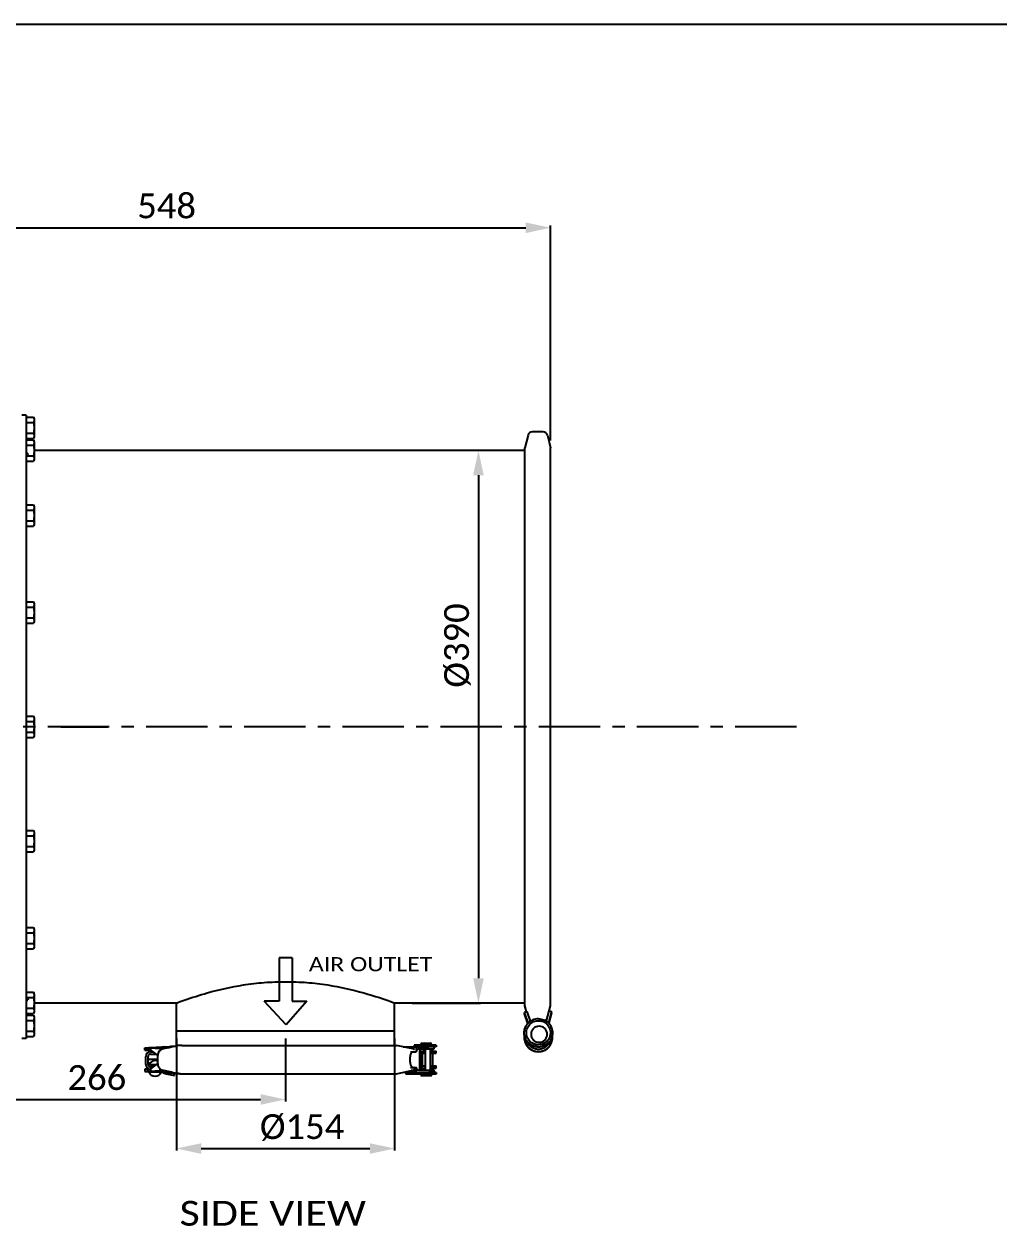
# Model space of a CAD drawing. Header units: millimetres. Extents: x 242 to 4341, y -255 to 3233.
# Drawn here: x 1562 to 2250, y 2384 to 3233 of the extents above; entities that cross this region are included whole.
import ezdxf
from ezdxf.enums import TextEntityAlignment as Align

# ---------------------------------------------------------------- set-up
doc = ezdxf.new("R2010")
doc.units = ezdxf.units.MM
doc.header["$LTSCALE"] = 115.5
doc.header["$PDMODE"] = 3
doc.header["$PDSIZE"] = 8
doc.linetypes.add('CENTER', pattern=[0.6, 0.375, -0.075, 0.075, -0.075])
doc.linetypes.add('DASHED', pattern=[0.2, 0.1, -0.1])
doc.layers.get('0').update_dxf_attribs({"linetype": 'CONTINUOUS'})
doc.layers.get('Defpoints').update_dxf_attribs({"linetype": 'CONTINUOUS'})
doc.layers.add('02___PRT_ALL_AXES', color=7, linetype='CONTINUOUS')
doc.layers.add('03___PRT_ALL_CURVES', color=7, linetype='CONTINUOUS')
doc.styles.get("Standard").update_dxf_attribs({"font": 'calibri.ttf'})
doc.dimstyles.new('DIMSTYLE_1', dxfattribs={"dimtxt": 17.5, "dimasz": 17.5, "dimexe": 1.5, "dimexo": 1, "dimgap": 0.875, "dimtad": 1, "dimdec": 0, "dimdsep": 46, "dimtxsty": 'Standard', "dimblk": '_FILLED', "dimblk1": '_FILLED', "dimblk2": '_FILLED', "dimcen": 0.09, "dimazin": 2, "dimtp": 0.01, "dimtm": 0.01, "dimtfac": 1, "dimtdec": 0, "dimtofl": 0, "dimtmove": 0, "dimatfit": 3, "dimldrblk": '_FILLED', "dimfxl": 1, "dimtolj": 1, "dimarcsym": 0})
doc.dimstyles.new('DIMSTYLE_2', dxfattribs={"dimtxt": 17.5, "dimasz": 17.5, "dimexe": 1.5, "dimexo": 1, "dimgap": 0.875, "dimtad": 1, "dimdsep": 46, "dimtxsty": 'Standard', "dimblk": '_FILLED', "dimblk1": '_FILLED', "dimblk2": '_FILLED', "dimcen": 0.09, "dimazin": 2, "dimtp": 0.01, "dimtm": 0.01, "dimtfac": 1, "dimtofl": 0, "dimtmove": 0, "dimatfit": 3, "dimldrblk": '_FILLED', "dimfxl": 1, "dimtolj": 1, "dimarcsym": 0})

# ---------------------------------------------------------------- blocks, each defined once
blk = doc.blocks.new('_FILLED')
at = {"color": 0, "linetype": 'ByBlock'}
blk.add_solid([(0, 0), (-1, 0.214), (-1, -0.214)], dxfattribs=at)
blk = doc.blocks.new('*D337')
at = {"color": 0, "linetype": 'Continuous', "lineweight": -2}
for p, q in [((1480.75, 2571.57), (1480.75, 2472.02)), ((1746.68, 2516.65), (1746.68, 2472.02)), ((1498.25, 2473.52), (1729.18, 2473.52))]:
    blk.add_line(p, q, dxfattribs=at)
at = {"layer": 'Defpoints', "color": 0}
for p in [(1480.75, 2572.57), (1746.68, 2517.65), (1746.68, 2473.52)]:
    blk.add_point(p, dxfattribs=at)
at = {"color": 0, "linetype": 'ByBlock', "lineweight": -2, "xscale": 17.5, "yscale": 17.5, "zscale": 17.5, "rotation": 180}
blk.add_blockref('_FILLED', (1480.75, 2473.52), dxfattribs=at)
at = {"color": 0, "linetype": 'ByBlock', "lineweight": -2, "xscale": 17.5, "yscale": 17.5, "zscale": 17.5}
blk.add_blockref('_FILLED', (1746.68, 2473.52), dxfattribs=at)
at = {"color": 0, "insert": (1613.63, 2497.73), "char_height": 17.5, "attachment_point": 2, "line_spacing_factor": 0.9}
blk.add_mtext('\\A1;266', dxfattribs=at)
blk = doc.blocks.new('*D339')
at = {"color": 0, "linetype": 'Continuous', "lineweight": -2}
for p, q in [((1915.75, 2931.57), (1881.44, 2931.57)), ((1882.94, 2914.07), (1882.94, 2559.07)), ((1836.05, 2541.57), (1884.44, 2541.57))]:
    blk.add_line(p, q, dxfattribs=at)
at = {"layer": 'Defpoints', "color": 0}
for p in [(1916.75, 2931.57), (1835.05, 2541.57), (1882.94, 2541.57)]:
    blk.add_point(p, dxfattribs=at)
at = {"color": 0, "linetype": 'ByBlock', "lineweight": -2, "xscale": 17.5, "yscale": 17.5, "zscale": 17.5}
for p, rotation in [((1882.94, 2931.57), 90), ((1882.94, 2541.57), 270)]:
    blk.add_blockref('_FILLED', p, dxfattribs=dict(at, rotation=rotation))
at = {"color": 0, "insert": (1858.74, 2793.93), "char_height": 17.5, "attachment_point": 2, "rotation": 90, "line_spacing_factor": 0.9}
blk.add_mtext('\\A1;%%c390', dxfattribs=at)
blk = doc.blocks.new('*D341')
at = {"color": 0, "linetype": 'Continuous', "lineweight": -2}
for p, q in [((1669.81, 2516.65), (1669.81, 2437.38)), ((1823.81, 2516.65), (1823.81, 2437.38)), ((1687.31, 2438.88), (1806.31, 2438.88))]:
    blk.add_line(p, q, dxfattribs=at)
at = {"layer": 'Defpoints', "color": 0}
for p in [(1669.81, 2517.65), (1823.81, 2517.65), (1823.81, 2438.88)]:
    blk.add_point(p, dxfattribs=at)
at = {"color": 0, "linetype": 'ByBlock', "lineweight": -2, "xscale": 17.5, "yscale": 17.5, "zscale": 17.5, "rotation": 180}
blk.add_blockref('_FILLED', (1669.81, 2438.88), dxfattribs=at)
at = {"color": 0, "linetype": 'ByBlock', "lineweight": -2, "xscale": 17.5, "yscale": 17.5, "zscale": 17.5}
blk.add_blockref('_FILLED', (1823.81, 2438.88), dxfattribs=at)
at = {"color": 0, "insert": (1758.48, 2463.08), "char_height": 17.5, "attachment_point": 2, "line_spacing_factor": 0.9}
blk.add_mtext('\\A1;%%c154', dxfattribs=at)
blk = doc.blocks.new('*D354')
at = {"color": 0, "linetype": 'Continuous', "lineweight": -2}
for p, q in [((1385.75, 2901.57), (1385.75, 3090.29)), ((1403.25, 3088.79), (1916.3, 3088.79)), ((1933.8, 2938.56), (1933.8, 3090.29))]:
    blk.add_line(p, q, dxfattribs=at)
at = {"layer": 'Defpoints', "color": 0}
for p in [(1933.8, 3088.79), (1933.8, 2937.56), (1385.75, 2900.57)]:
    blk.add_point(p, dxfattribs=at)
at = {"color": 0, "linetype": 'ByBlock', "lineweight": -2, "xscale": 17.5, "yscale": 17.5, "zscale": 17.5, "rotation": 180}
blk.add_blockref('_FILLED', (1385.75, 3088.79), dxfattribs=at)
at = {"color": 0, "linetype": 'ByBlock', "lineweight": -2, "xscale": 17.5, "yscale": 17.5, "zscale": 17.5}
blk.add_blockref('_FILLED', (1933.8, 3088.79), dxfattribs=at)
at = {"color": 0, "insert": (1659.78, 3112.99), "char_height": 17.5, "attachment_point": 2, "line_spacing_factor": 0.9}
blk.add_mtext('\\A1; {\\A1;548}', dxfattribs=at)
blk = doc.blocks.new('ARROW_2_BL2', base_point=(1530.12, 778.03))
at = {"color": 7, "linetype": 'Continuous'}
for p, q in [((1534.75, 801.72), (1525.5, 801.72)), ((1525.5, 801.72), (1525.5, 771.09)), ((1534.75, 801.72), (1534.75, 771.09)), ((1525.5, 771.09), (1515.12, 771.09)), ((1530.44, 754.33), (1515.12, 771.09)), ((1545.12, 771.09), (1530.44, 754.33)), ((1534.75, 771.09), (1545.12, 771.09))]:
    blk.add_line(p, q, dxfattribs=at)

msp = doc.modelspace()

# ---------------------------------------------------------------- linework, layer by layer
at = {"color": 0, "linetype": 'Continuous'}
for p, q in [((241.521, 3232.585), (2291.28, 3232.585)), ((1563.751, 2955.073), (1568.851, 2955.073)), ((1569.431, 2954.067), (1568.851, 2955.073)), ((1569.431, 2954.067), (1569.431, 2941.067)), ((1563.751, 2951.32), (1568.851, 2951.32)), ((1563.751, 2943.814), (1568.851, 2943.814)), ((1563.751, 2940.062), (1568.851, 2940.062)), ((1563.751, 2939.011), (1568.851, 2939.011)), ((1569.431, 2941.067), (1568.851, 2940.062)), ((1569.431, 2938.006), (1568.851, 2939.011)), ((1569.431, 2938.006), (1569.431, 2925.006)), ((1917.934, 2942.402), (1915.701, 2933.556)), ((1931.569, 2942.402), (1933.802, 2933.556)), ((1563.751, 2935.258), (1568.851, 2935.258)), ((1563.751, 2927.753), (1568.851, 2927.753)), ((1915.701, 2539.578), (1915.701, 2933.556)), ((1933.802, 2539.578), (1933.802, 2933.556)), ((1563.751, 2924), (1568.851, 2924)), ((1569.431, 2925.006), (1568.851, 2924)), ((1563.751, 2893.272), (1568.851, 2893.272)), ((1569.431, 2892.267), (1568.851, 2893.272)), ((1563.751, 2889.519), (1568.851, 2889.519)), ((1569.431, 2892.267), (1569.431, 2879.267)), ((1563.751, 2882.014), (1568.851, 2882.014)), ((1563.751, 2878.261), (1568.851, 2878.261)), ((1569.431, 2879.267), (1568.851, 2878.261)), ((1563.751, 2824.819), (1568.851, 2824.819)), ((1563.751, 2821.066), (1568.851, 2821.066)), ((1569.431, 2823.813), (1568.851, 2824.819)), ((1569.431, 2823.813), (1569.431, 2810.813)), ((1563.751, 2813.56), (1568.851, 2813.56)), ((1563.751, 2809.808), (1568.851, 2809.808)), ((1569.431, 2810.813), (1568.851, 2809.808)), ((1563.751, 2744.073), (1568.851, 2744.073)), ((1563.751, 2740.32), (1568.851, 2740.32)), ((1569.431, 2743.067), (1568.851, 2744.073)), ((1569.431, 2743.067), (1569.431, 2730.067)), ((1563.751, 2732.814), (1568.851, 2732.814)), ((1588.248, 2736.567), (1621.41, 2736.567)), ((1563.751, 2729.062), (1568.851, 2729.062)), ((1569.431, 2730.067), (1568.851, 2729.062)), ((1563.751, 2663.326), (1568.851, 2663.326)), ((1563.751, 2659.574), (1568.851, 2659.574)), ((1569.431, 2662.321), (1568.851, 2663.326)), ((1569.431, 2662.321), (1569.431, 2649.321)), ((1563.751, 2652.068), (1568.851, 2652.068)), ((1563.751, 2648.315), (1568.851, 2648.315)), ((1569.431, 2649.321), (1568.851, 2648.315)), ((1563.751, 2594.873), (1568.851, 2594.873)), ((1563.751, 2591.12), (1568.851, 2591.12)), ((1569.431, 2593.868), (1568.851, 2594.873)), ((1569.431, 2593.868), (1569.431, 2580.868)), ((1563.751, 2583.615), (1568.851, 2583.615)), ((1563.751, 2579.862), (1568.851, 2579.862)), ((1569.431, 2580.868), (1568.851, 2579.862)), ((1746.677, 2556.651), (1746.812, 2556.651)), ((1746.677, 2556.615), (1746.812, 2556.616)), ((1563.751, 2549.134), (1568.851, 2549.134)), ((1563.751, 2545.381), (1568.851, 2545.381)), ((1569.431, 2548.129), (1568.851, 2549.134)), ((1569.431, 2548.129), (1569.431, 2535.129)), ((1563.751, 2537.876), (1568.851, 2537.876)), ((1669.81, 2541.568), (1569.431, 2541.568)), ((1669.81, 2541.567), (1569.431, 2541.567)), ((1669.81, 2541.567), (1669.813, 2541.568)), ((1823.81, 2541.568), (1823.815, 2541.566)), ((1915.701, 2541.568), (1823.815, 2541.568)), ((1915.701, 2541.567), (1823.815, 2541.567)), ((1916.891, 2535.331), (1915.701, 2540.032)), ((1915.701, 2539.578), (1915.809, 2539.606)), ((1916.783, 2535.293), (1915.701, 2539.578)), ((1932.812, 2536.123), (1933.802, 2540.032)), ((1932.922, 2536.095), (1933.802, 2539.578)), ((1933.802, 2539.578), (1933.694, 2539.606)), ((1563.751, 2534.123), (1568.851, 2534.123)), ((1563.751, 2533.073), (1568.851, 2533.073)), ((1563.751, 2529.32), (1568.851, 2529.32)), ((1569.431, 2535.129), (1568.851, 2534.123)), ((1569.431, 2532.067), (1568.851, 2533.073)), ((1569.431, 2532.067), (1569.431, 2519.067)), ((1917.415, 2535.514), (1915.527, 2534.856)), ((1917.942, 2527.948), (1915.527, 2534.856)), ((1915.527, 2533.87), (1915.527, 2534.856)), ((1917.862, 2527.192), (1915.527, 2533.87)), ((1915.673, 2533.453), (1915.527, 2533.402)), ((1915.527, 2533.402), (1917.737, 2527.067)), ((1919.756, 2528.818), (1917.415, 2535.514)), ((1932.578, 2536.182), (1930.783, 2529.088)), ((1932.578, 2536.182), (1934.517, 2535.694)), ((1934.517, 2535.694), (1932.722, 2528.6)), ((1934.517, 2534.707), (1932.722, 2527.613)), ((1932.722, 2527.131), (1934.517, 2534.241)), ((1934.406, 2534.269), (1934.517, 2534.241)), ((1934.517, 2534.707), (1934.517, 2535.694)), ((1563.751, 2521.814), (1568.851, 2521.814)), ((1563.751, 2518.062), (1568.851, 2518.062)), ((1569.431, 2519.067), (1568.851, 2518.062)), ((1666.086, 2511.017), (1669.734, 2511.407)), ((1673.649, 2511.71), (1825.108, 2511.71)), ((1836.745, 2509.148), (1825.108, 2511.71)), ((1842.186, 2512.097), (1842.186, 2512.247)), ((1849.779, 2512.047), (1842.236, 2512.047)), ((1843.186, 2513.247), (1848.829, 2513.247)), ((1843.186, 2511.997), (1843.186, 2511.847)), ((1844.329, 2512.097), (1844.329, 2512.247)), ((1845.329, 2511.997), (1845.329, 2511.847)), ((1848.829, 2511.997), (1848.829, 2511.847)), ((1849.829, 2512.097), (1849.829, 2512.247)), ((1648.231, 2498.097), (1648.231, 2503.897)), ((1649.831, 2498.097), (1649.831, 2503.897)), ((1649.878, 2508.358), (1649.878, 2509.958)), ((1650.19, 2509.946), (1651.492, 2509.946)), ((1650.19, 2508.346), (1651.564, 2508.346)), ((1652.98, 2510.069), (1650.225, 2509.977)), ((1651.431, 2507.097), (1653.181, 2507.097)), ((1651.431, 2505.497), (1655.252, 2505.497)), ((1651.564, 2509.935), (1651.564, 2508.346)), ((1651.564, 2508.346), (1656.612, 2504.447)), ((1651.881, 2509.917), (1660.366, 2509.148)), ((1655.505, 2510.209), (1652.98, 2510.069)), ((1659.227, 2510.457), (1655.505, 2510.209)), ((1656.612, 2498.639), (1656.612, 2504.655)), ((1661.155, 2510.586), (1659.227, 2510.457)), ((1829.759, 2510.686), (1838.782, 2510.686)), ((1834.981, 2507.147), (1838.871, 2507.147)), ((1837.79, 2509.486), (1835.211, 2509.486)), ((1838.782, 2510.647), (1847.903, 2510.647)), ((1839.278, 2508.147), (1839.278, 2510.647)), ((1840.555, 2509.147), (1851.749, 2509.147)), ((1841.466, 2495.147), (1841.466, 2508.147)), ((1841.466, 2507.647), (1841.502, 2507.647)), ((1841.502, 2507.686), (1845.329, 2507.686)), ((1841.502, 2495.647), (1841.502, 2507.647)), ((1843.046, 2495.647), (1843.046, 2507.647)), ((1843.046, 2506.147), (1845.329, 2506.147)), ((1843.186, 2506.147), (1843.186, 2497.147)), ((1844.354, 2507.736), (1844.354, 2507.886)), ((1845.329, 2509.147), (1845.329, 2494.147)), ((1848.829, 2509.147), (1848.829, 2494.147)), ((1848.829, 2508.886), (1848.854, 2508.886)), ((1848.829, 2507.686), (1852.844, 2507.686)), ((1848.829, 2506.486), (1852.844, 2506.486)), ((1848.829, 2506.147), (1853.104, 2506.147)), ((1848.854, 2506.147), (1848.854, 2497.147)), ((1849.129, 2497.147), (1849.129, 2506.147)), ((1849.854, 2507.736), (1849.854, 2507.886)), ((1850.728, 2497.147), (1850.728, 2506.147)), ((1850.816, 2506.486), (1850.816, 2507.686)), ((1852.844, 2506.486), (1852.844, 2507.686)), ((1649.878, 2493.337), (1649.878, 2494.937)), ((1650.19, 2494.948), (1651.564, 2494.948)), ((1655.382, 2497.897), (1650.351, 2497.897)), ((1653.569, 2496.497), (1651.431, 2496.497)), ((1651.564, 2494.948), (1656.612, 2498.847)), ((1651.564, 2494.948), (1651.564, 2493.359)), ((1652.751, 2497.897), (1652.751, 2496.497)), ((1834.981, 2496.147), (1838.871, 2496.147)), ((1839.278, 2492.647), (1839.278, 2495.147)), ((1841.466, 2495.647), (1841.502, 2495.647)), ((1843.046, 2497.147), (1845.329, 2497.147)), ((1848.829, 2497.147), (1853.104, 2497.147)), ((1848.829, 2496.886), (1852.844, 2496.886)), ((1848.829, 2495.686), (1852.844, 2495.686)), ((1848.854, 2495.647), (1848.854, 2494.147)), ((1850.816, 2495.686), (1850.816, 2496.886)), ((1852.844, 2495.686), (1852.844, 2496.886)), ((1650.19, 2493.348), (1651.492, 2493.348)), ((1650.351, 2492.897), (1658.331, 2492.897)), ((1651.881, 2493.377), (1660.366, 2494.146)), ((1652.751, 2493.233), (1652.751, 2492.897)), ((1655.505, 2493.085), (1659.209, 2492.839)), ((1656.751, 2493.002), (1656.751, 2492.897)), ((1659.209, 2492.839), (1661.155, 2492.708)), ((1662.704, 2492.593), (1662.491, 2491.55)), ((1662.491, 2491.55), (1668.509, 2490.31)), ((1666.086, 2492.277), (1669.734, 2491.887)), ((1667.756, 2492.099), (1668.508, 2491.944)), ((1668.509, 2490.31), (1668.508, 2491.944)), ((1673.649, 2491.584), (1825.108, 2491.584)), ((1825.108, 2491.584), (1836.745, 2494.146)), ((1830.11, 2492.686), (1838.524, 2492.686)), ((1837.79, 2493.886), (1835.561, 2493.886)), ((1837.79, 2493.647), (1837.79, 2494.147)), ((1838.782, 2492.647), (1847.897, 2492.647)), ((1840.555, 2494.147), (1851.749, 2494.147)), ((1849.529, 2490.247), (1842.486, 2490.247)), ((1849.604, 2491.447), (1849.604, 2491.336))]:
    msp.add_line(p, q, dxfattribs=at)
for points in [[(1661.155, 2510.586), (1662.695, 2510.7), (1664.921, 2510.898), (1666.086, 2511.017)], [(1850.629, 2507.686), (1850.622, 2507.757), (1850.599, 2508.085), (1850.58, 2508.452), (1850.565, 2508.853), (1850.558, 2509.149)], [(1850.556, 2494.131), (1850.567, 2494.582), (1850.584, 2494.999), (1850.605, 2495.378), (1850.626, 2495.647)], [(1650.225, 2493.317), (1652.98, 2493.225), (1655.505, 2493.085)], [(1661.155, 2492.708), (1662.695, 2492.594), (1664.921, 2492.397), (1666.086, 2492.277)]]:
    msp.add_lwpolyline(points, dxfattribs=at)
for centre, radius, start, end in [((1920.843, 2941.667), 3, 90, 165.83), ((1928.66, 2941.667), 3, 14.17, 90), ((1920.845, 2531.956), 3.01, 245.832693, 256.304849), ((1928.66, 2531.467), 3, 305.386363, 317.979331), ((1928.848, 2529.578), 1.995, 338.600018, 345.791184), ((1928.839, 2529.585), 4.006, 329.424298, 345.755606), ((1921.711, 2529.266), 3.992, 199.278864, 206.644923), ((1928.856, 2528.592), 3.988, 340.103707, 345.793319), ((2620.013, -2029.777), 4639.263, 101.792878, 101.938018), ((1843.186, 2512.247), 1, 90, 180), ((1842.236, 2512.097), 0.05, 180, 270), ((1843.136, 2511.997), 0.05, 0, 90), ((1845.329, 2512.247), 1, 90, 180), ((1844.379, 2512.097), 0.05, 180, 270), ((1845.279, 2511.997), 0.05, 0, 90), ((1848.829, 2512.247), 1, 0, 90), ((1848.879, 2511.997), 0.05, 90, 180), ((1849.779, 2512.097), 0.05, 270, 0), ((1651.431, 2503.897), 3.2, 90, 180), ((1651.431, 2503.897), 1.6, 90, 180), ((1651.475, 2505.42), 4.516, 84.847292, 88.878159), ((1835.75, 2504.641), 4.616, 65.319865, 77.552578), ((1835.757, 2504.657), 4.598, 63.780552, 65.317935), ((1845.354, 2507.886), 1, 91.432559, 180), ((1844.404, 2507.736), 0.05, 180, 270), ((1848.854, 2507.886), 1, 0, 90), ((1849.804, 2507.736), 0.05, 270, 0), ((1651.431, 2498.097), 3.2, 180, 260.692196), ((1651.431, 2498.097), 1.6, 180, 270), ((1654.751, 2496.17), 4.727, 66.811092, 158.573754), ((1835.75, 2498.654), 4.616, 282.447422, 294.680135), ((1835.757, 2498.637), 4.598, 294.682065, 296.219438), ((1654.751, 2494.624), 4.727, 201.426246, 337.86422), ((1651.475, 2497.875), 4.516, 271.121843, 275.152714), ((1663.408, 2496.057), 4.6, 225.633121, 258.502661), ((2620.013, 7033.071), 4639.263, 258.061982, 258.207122), ((1842.486, 2491.397), 0.05, 90, 180), ((1842.486, 2490.297), 0.05, 180, 270), ((1844.629, 2491.397), 0.05, 90, 180), ((1844.629, 2490.297), 0.05, 180, 270), ((1849.529, 2491.397), 0.05, 0, 90), ((1849.529, 2490.297), 0.05, 270, 0), ((1849.554, 2491.336), 0.05, 300.33842, 0)]:
    msp.add_arc(centre, radius, start, end, dxfattribs=at)
at = {"color": 0, "linetype": 'DASHED'}
for centre, start, end in [((1566.751, 2931.505), 180, 241.45), ((1566.751, 2541.629), 118.55, 180)]:
    msp.add_arc(centre, 3, start, end, dxfattribs=at)
at = {"color": 0, "linetype": 'Continuous'}
for points, knots in [([(1568.851, 2955.073), (1569.021, 2954.778), (1569.311, 2954.179), (1569.431, 2953.517), (1569.431, 2953.196)], [0, 0, 0, 0, 0.5148817, 1, 1, 1, 1]), ([(1569.431, 2953.196), (1569.431, 2952.876), (1569.311, 2952.213), (1569.021, 2951.614), (1568.851, 2951.32)], [0, 0, 0, 0, 0.4851075, 1, 1, 1, 1]), ([(1568.851, 2951.32), (1569.027, 2950.71), (1569.32, 2949.472), (1569.431, 2948.201), (1569.431, 2947.567)], [0, 0, 0, 0, 0.5000913, 1, 1, 1, 1]), ([(1569.431, 2947.567), (1569.431, 2946.933), (1569.32, 2945.662), (1569.027, 2944.424), (1568.851, 2943.814)], [0, 0, 0, 0, 0.4999086, 1, 1, 1, 1]), ([(1568.851, 2943.814), (1569.021, 2943.52), (1569.311, 2942.921), (1569.431, 2942.258), (1569.431, 2941.938)], [0, 0, 0, 0, 0.5148834, 1, 1, 1, 1]), ([(1569.431, 2941.938), (1569.431, 2941.618), (1569.311, 2940.955), (1569.021, 2940.356), (1568.851, 2940.062)], [0, 0, 0, 0, 0.4851065, 1, 1, 1, 1]), ([(1568.851, 2939.011), (1569.021, 2938.717), (1569.311, 2938.118), (1569.431, 2937.455), (1569.431, 2937.135)], [0, 0, 0, 0, 0.5148817, 1, 1, 1, 1]), ([(1569.431, 2937.135), (1569.431, 2936.814), (1569.311, 2936.152), (1569.021, 2935.553), (1568.851, 2935.258)], [0, 0, 0, 0, 0.4851075, 1, 1, 1, 1]), ([(1568.851, 2935.258), (1569.027, 2934.649), (1569.32, 2933.411), (1569.431, 2932.14), (1569.431, 2931.506)], [0, 0, 0, 0, 0.5000913, 1, 1, 1, 1]), ([(1569.431, 2931.506), (1569.431, 2930.871), (1569.32, 2929.601), (1569.027, 2928.363), (1568.851, 2927.753)], [0, 0, 0, 0, 0.4999086, 1, 1, 1, 1]), ([(1568.851, 2927.753), (1569.021, 2927.458), (1569.311, 2926.86), (1569.431, 2926.197), (1569.431, 2925.877)], [0, 0, 0, 0, 0.5148834, 1, 1, 1, 1]), ([(1569.431, 2925.877), (1569.431, 2925.556), (1569.311, 2924.893), (1569.021, 2924.295), (1568.851, 2924)], [0, 0, 0, 0, 0.4851065, 1, 1, 1, 1]), ([(1568.851, 2893.272), (1569.021, 2892.978), (1569.311, 2892.379), (1569.431, 2891.716), (1569.431, 2891.396)], [0, 0, 0, 0, 0.5148817, 1, 1, 1, 1]), ([(1569.431, 2891.396), (1569.431, 2891.075), (1569.311, 2890.413), (1569.021, 2889.814), (1568.851, 2889.519)], [0, 0, 0, 0, 0.4851075, 1, 1, 1, 1]), ([(1568.851, 2889.519), (1569.027, 2888.91), (1569.32, 2887.672), (1569.431, 2886.401), (1569.431, 2885.767)], [0, 0, 0, 0, 0.5000913, 1, 1, 1, 1]), ([(1569.431, 2885.767), (1569.431, 2885.132), (1569.32, 2883.862), (1569.027, 2882.624), (1568.851, 2882.014)], [0, 0, 0, 0, 0.4999086, 1, 1, 1, 1]), ([(1568.851, 2882.014), (1569.021, 2881.719), (1569.311, 2881.121), (1569.431, 2880.458), (1569.431, 2880.137)], [0, 0, 0, 0, 0.5148834, 1, 1, 1, 1]), ([(1569.431, 2880.137), (1569.431, 2879.817), (1569.311, 2879.154), (1569.021, 2878.556), (1568.851, 2878.261)], [0, 0, 0, 0, 0.4851065, 1, 1, 1, 1]), ([(1568.851, 2824.819), (1569.021, 2824.524), (1569.311, 2823.926), (1569.431, 2823.263), (1569.431, 2822.942)], [0, 0, 0, 0, 0.5148817, 1, 1, 1, 1]), ([(1569.431, 2822.942), (1569.431, 2822.622), (1569.311, 2821.959), (1569.021, 2821.361), (1568.851, 2821.066)], [0, 0, 0, 0, 0.4851075, 1, 1, 1, 1]), ([(1568.851, 2821.066), (1569.027, 2820.456), (1569.32, 2819.218), (1569.431, 2817.948), (1569.431, 2817.313)], [0, 0, 0, 0, 0.5000913, 1, 1, 1, 1]), ([(1569.431, 2817.313), (1569.431, 2816.679), (1569.32, 2815.408), (1569.027, 2814.17), (1568.851, 2813.56)], [0, 0, 0, 0, 0.4999086, 1, 1, 1, 1]), ([(1568.851, 2813.56), (1569.021, 2813.266), (1569.311, 2812.667), (1569.431, 2812.005), (1569.431, 2811.684)], [0, 0, 0, 0, 0.5148834, 1, 1, 1, 1]), ([(1569.431, 2811.684), (1569.431, 2811.364), (1569.311, 2810.701), (1569.021, 2810.102), (1568.851, 2809.808)], [0, 0, 0, 0, 0.4851065, 1, 1, 1, 1]), ([(1568.851, 2744.073), (1569.021, 2743.778), (1569.311, 2743.179), (1569.431, 2742.517), (1569.431, 2742.196)], [0, 0, 0, 0, 0.5148817, 1, 1, 1, 1]), ([(1569.431, 2742.196), (1569.431, 2741.876), (1569.311, 2741.213), (1569.021, 2740.614), (1568.851, 2740.32)], [0, 0, 0, 0, 0.4851075, 1, 1, 1, 1]), ([(1568.851, 2740.32), (1569.027, 2739.71), (1569.32, 2738.472), (1569.431, 2737.201), (1569.431, 2736.567)], [0, 0, 0, 0, 0.5000913, 1, 1, 1, 1]), ([(1569.431, 2736.567), (1569.431, 2735.933), (1569.32, 2734.662), (1569.027, 2733.424), (1568.851, 2732.814)], [0, 0, 0, 0, 0.4999086, 1, 1, 1, 1]), ([(1568.851, 2732.814), (1569.021, 2732.52), (1569.311, 2731.921), (1569.431, 2731.258), (1569.431, 2730.938)], [0, 0, 0, 0, 0.5148834, 1, 1, 1, 1]), ([(1569.431, 2730.938), (1569.431, 2730.618), (1569.311, 2729.955), (1569.021, 2729.356), (1568.851, 2729.062)], [0, 0, 0, 0, 0.4851065, 1, 1, 1, 1]), ([(1568.851, 2663.326), (1569.021, 2663.032), (1569.311, 2662.433), (1569.431, 2661.77), (1569.431, 2661.45)], [0, 0, 0, 0, 0.5148817, 1, 1, 1, 1]), ([(1569.431, 2661.45), (1569.431, 2661.13), (1569.311, 2660.467), (1569.021, 2659.868), (1568.851, 2659.574)], [0, 0, 0, 0, 0.4851075, 1, 1, 1, 1]), ([(1568.851, 2659.574), (1569.027, 2658.964), (1569.32, 2657.726), (1569.431, 2656.455), (1569.431, 2655.821)], [0, 0, 0, 0, 0.5000913, 1, 1, 1, 1]), ([(1569.431, 2655.821), (1569.431, 2655.186), (1569.32, 2653.916), (1569.027, 2652.678), (1568.851, 2652.068)], [0, 0, 0, 0, 0.4999086, 1, 1, 1, 1]), ([(1568.851, 2652.068), (1569.021, 2651.774), (1569.311, 2651.175), (1569.431, 2650.512), (1569.431, 2650.192)], [0, 0, 0, 0, 0.5148834, 1, 1, 1, 1]), ([(1569.431, 2650.192), (1569.431, 2649.871), (1569.311, 2649.209), (1569.021, 2648.61), (1568.851, 2648.315)], [0, 0, 0, 0, 0.4851065, 1, 1, 1, 1]), ([(1568.851, 2594.873), (1569.021, 2594.579), (1569.311, 2593.98), (1569.431, 2593.317), (1569.431, 2592.997)], [0, 0, 0, 0, 0.5148817, 1, 1, 1, 1]), ([(1569.431, 2592.997), (1569.431, 2592.676), (1569.311, 2592.014), (1569.021, 2591.415), (1568.851, 2591.12)], [0, 0, 0, 0, 0.4851075, 1, 1, 1, 1]), ([(1568.851, 2591.12), (1569.027, 2590.511), (1569.32, 2589.273), (1569.431, 2588.002), (1569.431, 2587.368)], [0, 0, 0, 0, 0.5000913, 1, 1, 1, 1]), ([(1569.431, 2587.368), (1569.431, 2586.733), (1569.32, 2585.462), (1569.027, 2584.224), (1568.851, 2583.615)], [0, 0, 0, 0, 0.4999086, 1, 1, 1, 1]), ([(1568.851, 2583.615), (1569.021, 2583.32), (1569.311, 2582.721), (1569.431, 2582.059), (1569.431, 2581.738)], [0, 0, 0, 0, 0.5148834, 1, 1, 1, 1]), ([(1569.431, 2581.738), (1569.431, 2581.418), (1569.311, 2580.755), (1569.021, 2580.157), (1568.851, 2579.862)], [0, 0, 0, 0, 0.4851065, 1, 1, 1, 1]), ([(1669.811, 2541.567), (1671.616, 2542.245), (1678.799, 2544.873), (1694.368, 2549.841), (1713.285, 2554.053), (1731.769, 2556.245), (1741.687, 2556.648), (1746.677, 2556.651)], [0, 0, 0, 0, 0.0734825, 0.2913892, 0.6222924, 0.8098697, 1, 1, 1, 1]), ([(1746.812, 2556.651), (1751.82, 2556.651), (1761.774, 2556.253), (1780.31, 2554.059), (1801.139, 2549.423), (1816.665, 2544.259), (1823.815, 2541.566)], [0, 0, 0, 0, 0.190484, 0.3784608, 0.7093763, 1, 1, 1, 1]), ([(1568.851, 2549.134), (1569.021, 2548.84), (1569.311, 2548.241), (1569.431, 2547.578), (1569.431, 2547.258)], [0, 0, 0, 0, 0.5148817, 1, 1, 1, 1]), ([(1569.431, 2547.258), (1569.431, 2546.937), (1569.311, 2546.274), (1569.021, 2545.676), (1568.851, 2545.381)], [0, 0, 0, 0, 0.4851075, 1, 1, 1, 1]), ([(1568.851, 2545.381), (1569.027, 2544.772), (1569.32, 2543.533), (1569.431, 2542.263), (1569.431, 2541.628)], [0, 0, 0, 0, 0.5000913, 1, 1, 1, 1]), ([(1569.431, 2541.628), (1569.431, 2540.994), (1569.32, 2539.723), (1569.027, 2538.485), (1568.851, 2537.876)], [0, 0, 0, 0, 0.4999086, 1, 1, 1, 1]), ([(1568.851, 2537.876), (1569.021, 2537.581), (1569.311, 2536.982), (1569.431, 2536.32), (1569.431, 2535.999)], [0, 0, 0, 0, 0.5148834, 1, 1, 1, 1]), ([(1569.431, 2535.999), (1569.431, 2535.679), (1569.311, 2535.016), (1569.021, 2534.418), (1568.851, 2534.123)], [0, 0, 0, 0, 0.4851065, 1, 1, 1, 1]), ([(1568.851, 2533.073), (1569.021, 2532.778), (1569.311, 2532.179), (1569.431, 2531.517), (1569.431, 2531.196)], [0, 0, 0, 0, 0.5148817, 1, 1, 1, 1]), ([(1569.431, 2531.196), (1569.431, 2530.876), (1569.311, 2530.213), (1569.021, 2529.614), (1568.851, 2529.32)], [0, 0, 0, 0, 0.4851075, 1, 1, 1, 1]), ([(1568.851, 2529.32), (1569.027, 2528.71), (1569.32, 2527.472), (1569.431, 2526.201), (1569.431, 2525.567)], [0, 0, 0, 0, 0.5000913, 1, 1, 1, 1]), ([(1569.431, 2525.567), (1569.431, 2524.933), (1569.32, 2523.662), (1569.027, 2522.424), (1568.851, 2521.814)], [0, 0, 0, 0, 0.4999086, 1, 1, 1, 1]), ([(1568.851, 2521.814), (1569.021, 2521.52), (1569.311, 2520.921), (1569.431, 2520.258), (1569.431, 2519.938)], [0, 0, 0, 0, 0.5148834, 1, 1, 1, 1]), ([(1569.431, 2519.938), (1569.431, 2519.618), (1569.311, 2518.955), (1569.021, 2518.356), (1568.851, 2518.062)], [0, 0, 0, 0, 0.4851065, 1, 1, 1, 1]), ([(1925.747, 2525.23), (1925.006, 2525.23), (1923.509, 2524.934), (1921.615, 2523.67), (1920.347, 2521.778), (1919.902, 2519.546), (1920.347, 2517.314), (1921.615, 2515.422), (1923.509, 2514.158), (1925.006, 2513.862), (1925.747, 2513.862)], [0, 0, 0, 0, 0.1251352, 0.2501886, 0.3751335, 0.4999991, 0.6248637, 0.7498074, 0.8748623, 1, 1, 1, 1]), ([(1925.747, 2513.862), (1926.488, 2513.862), (1927.985, 2514.158), (1929.879, 2515.422), (1931.147, 2517.314), (1931.592, 2519.546), (1931.147, 2521.779), (1929.879, 2523.67), (1927.985, 2524.934), (1926.488, 2525.23), (1925.747, 2525.23)], [0, 0, 0, 0, 0.1251352, 0.2501886, 0.3751335, 0.4999991, 0.6248637, 0.7498074, 0.8748623, 1, 1, 1, 1]), ([(1671.867, 2511.564), (1671.705, 2511.562), (1670.992, 2511.536), (1670.282, 2511.466), (1669.734, 2511.407)], [0, 0, 0, 0, 0.2270107, 1, 1, 1, 1]), ([(1673.649, 2511.71), (1673.533, 2511.71), (1672.936, 2511.691), (1672.343, 2511.625), (1671.867, 2511.564)], [0, 0, 0, 0, 0.1952001, 1, 1, 1, 1]), ([(1649.878, 2509.958), (1649.878, 2509.951), (1649.919, 2509.957), (1649.964, 2509.946), (1650.07, 2509.949), (1650.145, 2509.947), (1650.19, 2509.946)], [0, 0, 0, 0, 0.0643608, 0.253366, 0.5661046, 1, 1, 1, 1]), ([(1650.19, 2508.346), (1650.145, 2508.347), (1650.07, 2508.349), (1649.964, 2508.346), (1649.919, 2508.357), (1649.878, 2508.351), (1649.878, 2508.358)], [0, 0, 0, 0, 0.4338952, 0.7466339, 0.9356392, 1, 1, 1, 1]), ([(1660.366, 2509.148), (1659.851, 2509.039), (1658.85, 2508.654), (1657.62, 2507.624), (1656.803, 2506.24), (1656.612, 2505.181), (1656.612, 2504.655)], [0, 0, 0, 0, 0.2500964, 0.5001273, 0.7500873, 1, 1, 1, 1]), ([(1836.549, 2496.147), (1836.437, 2496.147), (1836.256, 2496.214), (1836.055, 2496.378), (1835.828, 2496.634), (1835.565, 2497.08), (1835.295, 2497.751), (1835.064, 2498.574), (1834.887, 2499.523), (1834.775, 2500.561), (1834.737, 2501.647), (1834.775, 2502.733), (1834.887, 2503.772), (1835.064, 2504.72), (1835.295, 2505.543), (1835.565, 2506.214), (1835.828, 2506.66), (1836.055, 2506.916), (1836.256, 2507.08), (1836.437, 2507.147), (1836.549, 2507.147)], [0, 0, 0, 0, 0.0277602, 0.0445982, 0.064082, 0.1118148, 0.1715216, 0.242333, 0.3224877, 0.4094441, 0.5, 0.5905559, 0.6775123, 0.757667, 0.8284784, 0.8881852, 0.935918, 0.9554018, 0.9722398, 1, 1, 1, 1]), ([(1839.278, 2509.147), (1839.278, 2508.892), (1839.265, 2508.52), (1839.217, 2508.048), (1839.169, 2507.748), (1839.11, 2507.501), (1839.052, 2507.334), (1838.996, 2507.236), (1838.95, 2507.176), (1838.901, 2507.147), (1838.871, 2507.147)], [0, 0, 0, 0, 0.3644539, 0.5297944, 0.6757504, 0.797387, 0.891304, 0.9275276, 0.9569523, 1, 1, 1, 1]), ([(1839.278, 2508.147), (1839.278, 2508.24), (1839.312, 2508.42), (1839.473, 2508.709), (1839.763, 2508.957), (1840.154, 2509.114), (1840.424, 2509.147), (1840.555, 2509.147)], [0, 0, 0, 0, 0.1564051, 0.2991323, 0.5496397, 0.7787371, 1, 1, 1, 1]), ([(1842.477, 2509.147), (1842.348, 2509.147), (1842.086, 2509.097), (1841.75, 2508.879), (1841.52, 2508.547), (1841.466, 2508.28), (1841.466, 2508.147)], [0, 0, 0, 0, 0.2465758, 0.4950551, 0.7464316, 1, 1, 1, 1]), ([(1649.878, 2494.937), (1649.878, 2494.943), (1649.919, 2494.937), (1649.964, 2494.949), (1650.07, 2494.946), (1650.145, 2494.948), (1650.19, 2494.948)], [0, 0, 0, 0, 0.0643608, 0.253366, 0.5661046, 1, 1, 1, 1]), ([(1656.612, 2498.639), (1656.612, 2498.114), (1656.803, 2497.054), (1657.62, 2495.67), (1658.85, 2494.64), (1659.851, 2494.255), (1660.366, 2494.146)], [0, 0, 0, 0, 0.2499155, 0.4998775, 0.7499062, 1, 1, 1, 1]), ([(1837.79, 2494.147), (1837.79, 2494.403), (1837.777, 2494.775), (1837.728, 2495.246), (1837.68, 2495.546), (1837.621, 2495.793), (1837.562, 2495.96), (1837.507, 2496.058), (1837.46, 2496.118), (1837.411, 2496.147), (1837.38, 2496.147)], [0, 0, 0, 0, 0.3643368, 0.5296281, 0.6755474, 0.7971667, 0.8910973, 0.9273454, 0.956811, 1, 1, 1, 1]), ([(1838.871, 2496.147), (1838.901, 2496.147), (1838.95, 2496.118), (1838.996, 2496.058), (1839.052, 2495.96), (1839.11, 2495.793), (1839.169, 2495.546), (1839.217, 2495.246), (1839.265, 2494.775), (1839.278, 2494.403), (1839.278, 2494.147)], [0, 0, 0, 0, 0.0430477, 0.0724724, 0.1086959, 0.2026126, 0.3242491, 0.4702051, 0.6355458, 1, 1, 1, 1]), ([(1840.555, 2494.147), (1840.424, 2494.147), (1840.154, 2494.18), (1839.763, 2494.337), (1839.473, 2494.585), (1839.312, 2494.874), (1839.278, 2495.054), (1839.278, 2495.147)], [0, 0, 0, 0, 0.221263, 0.4503605, 0.7008678, 0.8435948, 1, 1, 1, 1]), ([(1841.466, 2495.147), (1841.466, 2495.014), (1841.52, 2494.747), (1841.75, 2494.415), (1842.086, 2494.197), (1842.348, 2494.147), (1842.477, 2494.147)], [0, 0, 0, 0, 0.2535685, 0.5049454, 0.7534244, 1, 1, 1, 1]), ([(1650.19, 2493.348), (1650.145, 2493.348), (1650.07, 2493.346), (1649.964, 2493.349), (1649.919, 2493.337), (1649.878, 2493.343), (1649.878, 2493.337)], [0, 0, 0, 0, 0.4338952, 0.7466339, 0.9356392, 1, 1, 1, 1]), ([(1669.734, 2491.887), (1669.927, 2491.866), (1670.636, 2491.794), (1671.348, 2491.737), (1671.867, 2491.73)], [0, 0, 0, 0, 0.2720992, 1, 1, 1, 1]), ([(1671.867, 2491.73), (1672.046, 2491.707), (1672.638, 2491.638), (1673.234, 2491.584), (1673.649, 2491.584)], [0, 0, 0, 0, 0.3030972, 1, 1, 1, 1]), ([(1837.79, 2493.647), (1837.79, 2493.517), (1837.841, 2493.254), (1838.062, 2492.922), (1838.392, 2492.699), (1838.653, 2492.647), (1838.782, 2492.647)], [0, 0, 0, 0, 0.2510949, 0.5015428, 0.7510866, 1, 1, 1, 1])]:
    msp.add_open_spline(points, degree=3, knots=knots, dxfattribs=at)
for points in [[(1929.974, 2529.249), (1930.392, 2529.452), (1930.772, 2529.764), (1931.053, 2530.134)], [(1651.564, 2509.935), (1651.54, 2509.942), (1651.516, 2509.946), (1651.492, 2509.946)], [(1651.492, 2493.348), (1651.516, 2493.348), (1651.54, 2493.352), (1651.564, 2493.359)]]:
    msp.add_open_spline(points, degree=3, dxfattribs=at)
at = {"layer": '02___PRT_ALL_AXES', "color": 0, "linetype": 'Continuous'}
for p, q in [((1563.751, 2956.572), (1560.751, 2956.572)), ((1563.751, 2956.572), (1563.751, 2516.563)), ((1928.66, 2944.667), (1920.843, 2944.667)), ((1915.701, 2931.567), (1569.431, 2931.567)), ((1669.811, 2511.407), (1669.811, 2541.567)), ((1823.811, 2511.71), (1823.811, 2541.566)), ((1823.811, 2521.647), (1669.811, 2521.647)), ((1563.751, 2516.563), (1560.751, 2516.563)), ((1853.079, 2511.847), (1837.648, 2511.847)), ((1837.648, 2511.847), (1837.648, 2510.686)), ((1853.079, 2511.847), (1853.079, 2510.647)), ((1932.386, 2515.888), (1932.373, 2515.871)), ((1932.387, 2515.887), (1932.376, 2515.869)), ((1841.502, 2507.647), (1845.329, 2507.647)), ((1853.079, 2510.647), (1847.903, 2510.647)), ((1851.749, 2509.147), (1851.749, 2510.647)), ((1852.844, 2507.647), (1853.104, 2507.647)), ((1853.104, 2506.147), (1853.104, 2507.647)), ((1841.502, 2495.647), (1845.329, 2495.647)), ((1848.829, 2495.647), (1853.104, 2495.647)), ((1853.104, 2495.647), (1853.104, 2497.147)), ((1838.782, 2492.647), (1831.626, 2492.647)), ((1831.626, 2492.647), (1831.626, 2491.447)), ((1853.079, 2491.447), (1831.626, 2491.447)), ((1842.436, 2491.397), (1842.436, 2490.297)), ((1844.579, 2491.397), (1844.579, 2490.297)), ((1853.079, 2492.647), (1847.897, 2492.647)), ((1849.579, 2491.397), (1849.579, 2490.297)), ((1851.749, 2492.647), (1851.749, 2494.147)), ((1853.079, 2492.647), (1853.079, 2491.447))]:
    msp.add_line(p, q, dxfattribs=at)
at = {"layer": '02___PRT_ALL_AXES', "color": 0, "linetype": 'CENTER'}
msp.add_line((2107.446, 2736.567), (1265.201, 2736.567), dxfattribs=at)
at = {"layer": '02___PRT_ALL_AXES', "color": 0, "linetype": 'Continuous'}
for centre, radius, start, end in [((1925.241, 2520.471), 9.995, 114.49518, 114.863), ((1925.251, 2520.449), 10.019, 89.998109, 114.492504), ((1925.22, 2517.327), 9.968, 171.192798, 179.993749), ((1925.257, 2520.518), 8.503, 281.844219, 321.917116), ((1925.285, 2520.616), 8.466, 326.852761, 327.212574), ((1925.286, 2520.494), 8.465, 327.026065, 327.212585), ((1925.283, 2517.327), 9.968, 0.006244, 8.807207)]:
    msp.add_arc(centre, radius, start, end, dxfattribs=at)
for points, knots in [([(1915.251, 2520.491), (1915.251, 2521.433), (1915.522, 2523.327), (1916.708, 2525.931), (1918.577, 2528.102), (1920.184, 2529.143), (1921.039, 2529.54)], [0, 0, 0, 0, 0.2498214, 0.4997298, 0.7497848, 1, 1, 1, 1]), ([(1916.751, 2520.617), (1916.751, 2521.171), (1916.861, 2522.282), (1917.348, 2523.883), (1918.139, 2525.359), (1919.203, 2526.652), (1920.499, 2527.714), (1921.978, 2528.502), (1923.582, 2528.988), (1924.696, 2529.097), (1925.251, 2529.097)], [0, 0, 0, 0, 0.1248586, 0.2497387, 0.3746586, 0.4996305, 0.6246587, 0.7497391, 0.8748552, 1, 1, 1, 1]), ([(1925.251, 2530.468), (1925.905, 2530.468), (1927.215, 2530.34), (1929.103, 2529.768), (1930.843, 2528.841), (1932.368, 2527.592), (1933.62, 2526.07), (1934.55, 2524.334), (1935.123, 2522.451), (1935.251, 2521.143), (1935.251, 2520.491)], [0, 0, 0, 0, 0.1251448, 0.2502609, 0.3753413, 0.5003695, 0.6253414, 0.7502613, 0.8751414, 1, 1, 1, 1]), ([(1925.251, 2529.097), (1925.807, 2529.097), (1926.921, 2528.988), (1928.525, 2528.502), (1930.004, 2527.714), (1931.3, 2526.652), (1932.364, 2525.359), (1933.155, 2523.883), (1933.642, 2522.282), (1933.751, 2521.171), (1933.751, 2520.617)], [0, 0, 0, 0, 0.1251448, 0.2502609, 0.3753413, 0.5003695, 0.6253414, 0.7502613, 0.8751414, 1, 1, 1, 1]), ([(1925.251, 2510.514), (1924.598, 2510.514), (1923.288, 2510.643), (1921.4, 2511.214), (1919.66, 2512.142), (1918.135, 2513.391), (1916.883, 2514.912), (1915.953, 2516.649), (1915.38, 2518.532), (1915.251, 2519.839), (1915.251, 2520.491)], [0, 0, 0, 0, 0.1251448, 0.2502609, 0.3753413, 0.5003695, 0.6253414, 0.7502613, 0.8751414, 1, 1, 1, 1]), ([(1925.251, 2510.399), (1924.598, 2510.399), (1923.288, 2510.528), (1921.4, 2511.099), (1919.66, 2512.027), (1918.135, 2513.275), (1916.883, 2514.797), (1915.953, 2516.533), (1915.38, 2518.416), (1915.251, 2519.724), (1915.251, 2520.376)], [0, 0, 0, 0, 0.1251448, 0.2502609, 0.3753413, 0.5003695, 0.6253414, 0.7502613, 0.8751414, 1, 1, 1, 1]), ([(1925.251, 2512.136), (1924.696, 2512.136), (1923.582, 2512.246), (1921.978, 2512.731), (1920.499, 2513.52), (1919.203, 2514.581), (1918.139, 2515.875), (1917.348, 2517.35), (1916.861, 2518.951), (1916.751, 2520.063), (1916.751, 2520.617)], [0, 0, 0, 0, 0.1251448, 0.2502609, 0.3753413, 0.5003695, 0.6253414, 0.7502613, 0.8751414, 1, 1, 1, 1]), ([(1925.209, 2512.014), (1924.655, 2512.017), (1923.545, 2512.131), (1921.948, 2512.622), (1920.477, 2513.413), (1919.188, 2514.475), (1918.13, 2515.766), (1917.344, 2517.238), (1916.86, 2518.834), (1916.751, 2519.942), (1916.751, 2520.495)], [0, 0, 0, 0, 0.1251473, 0.2502629, 0.3753426, 0.5003701, 0.6253415, 0.7502612, 0.8751413, 1, 1, 1, 1]), ([(1935.251, 2520.491), (1935.251, 2519.839), (1935.123, 2518.532), (1934.55, 2516.649), (1933.62, 2514.912), (1932.368, 2513.391), (1930.843, 2512.142), (1929.103, 2511.214), (1927.215, 2510.643), (1925.905, 2510.514), (1925.251, 2510.514)], [0, 0, 0, 0, 0.1248586, 0.2497387, 0.3746586, 0.4996305, 0.6246587, 0.7497391, 0.8748552, 1, 1, 1, 1]), ([(1935.251, 2520.376), (1935.251, 2519.724), (1935.123, 2518.416), (1934.55, 2516.533), (1933.62, 2514.797), (1932.368, 2513.275), (1930.843, 2512.027), (1929.103, 2511.099), (1927.215, 2510.528), (1925.905, 2510.399), (1925.251, 2510.399)], [0, 0, 0, 0, 0.1248586, 0.2497387, 0.3746586, 0.4996305, 0.6246587, 0.7497391, 0.8748552, 1, 1, 1, 1]), ([(1933.751, 2520.617), (1933.751, 2519.812), (1933.519, 2518.194), (1932.838, 2516.709), (1932.402, 2516.032)], [0, 0, 0, 0, 0.499912, 1, 1, 1, 1]), ([(1933.751, 2520.495), (1933.751, 2519.69), (1933.519, 2518.072), (1932.838, 2516.587), (1932.402, 2515.91)], [0, 0, 0, 0, 0.499912, 1, 1, 1, 1]), ([(1915.251, 2517.328), (1915.251, 2516.676), (1915.38, 2515.368), (1915.953, 2513.485), (1916.883, 2511.749), (1918.135, 2510.227), (1919.66, 2508.979), (1921.4, 2508.051), (1923.288, 2507.479), (1924.598, 2507.351), (1925.251, 2507.351)], [0, 0, 0, 0, 0.1248586, 0.2497387, 0.3746586, 0.4996305, 0.6246587, 0.7497391, 0.8748552, 1, 1, 1, 1]), ([(1915.251, 2517.212), (1915.251, 2516.561), (1915.38, 2515.253), (1915.953, 2513.37), (1916.883, 2511.633), (1918.135, 2510.112), (1919.66, 2508.863), (1921.4, 2507.935), (1923.288, 2507.364), (1924.598, 2507.236), (1925.251, 2507.236)], [0, 0, 0, 0, 0.1248586, 0.2497387, 0.3746586, 0.4996305, 0.6246587, 0.7497391, 0.8748552, 1, 1, 1, 1]), ([(1925.252, 2508.851), (1924.399, 2508.851), (1922.681, 2509.111), (1920.346, 2510.247), (1918.455, 2512.024), (1917.603, 2513.535), (1917.301, 2514.332)], [0, 0, 0, 0, 0.2501944, 0.5002926, 0.7502296, 1, 1, 1, 1]), ([(1925.251, 2507.351), (1925.905, 2507.351), (1927.215, 2507.479), (1929.103, 2508.051), (1930.843, 2508.979), (1932.368, 2510.227), (1933.62, 2511.749), (1934.55, 2513.485), (1935.123, 2515.368), (1935.251, 2516.676), (1935.251, 2517.328)], [0, 0, 0, 0, 0.1251448, 0.2502609, 0.3753413, 0.5003695, 0.6253414, 0.7502613, 0.8751414, 1, 1, 1, 1]), ([(1925.251, 2507.236), (1925.905, 2507.236), (1927.215, 2507.364), (1929.103, 2507.935), (1930.843, 2508.863), (1932.368, 2510.112), (1933.62, 2511.633), (1934.55, 2513.37), (1935.123, 2515.253), (1935.251, 2516.561), (1935.251, 2517.212)], [0, 0, 0, 0, 0.1251448, 0.2502609, 0.3753413, 0.5003695, 0.6253414, 0.7502613, 0.8751414, 1, 1, 1, 1]), ([(1932.334, 2515.927), (1931.949, 2515.349), (1931.032, 2514.282), (1929.31, 2513.068), (1927.345, 2512.309), (1925.947, 2512.136), (1925.251, 2512.136)], [0, 0, 0, 0, 0.2498201, 0.4997796, 0.7498537, 1, 1, 1, 1]), ([(1933.202, 2514.332), (1932.9, 2513.535), (1932.048, 2512.024), (1930.157, 2510.247), (1927.822, 2509.111), (1926.105, 2508.851), (1925.252, 2508.851)], [0, 0, 0, 0, 0.2497704, 0.4997074, 0.7498056, 1, 1, 1, 1])]:
    msp.add_open_spline(points, degree=3, knots=knots, dxfattribs=at)
at = {"layer": '03___PRT_ALL_CURVES', "color": 0, "linetype": 'Continuous'}
for p, q in [((1669.734, 2511.407), (1669.811, 2511.415)), ((1647.534, 2509.947), (1649.878, 2509.947)), ((1647.534, 2509.947), (1649.878, 2509.947)), ((1647.534, 2508.347), (1647.534, 2509.947)), ((1649.878, 2508.347), (1647.534, 2508.347)), ((1647.534, 2508.347), (1651.564, 2508.346)), ((1651.564, 2509.946), (1661.154, 2510.586)), ((1651.564, 2508.346), (1651.564, 2509.946)), ((1647.534, 2494.947), (1649.878, 2494.948)), ((1649.878, 2494.947), (1647.534, 2494.947)), ((1647.534, 2494.947), (1647.534, 2493.347)), ((1656.612, 2501.647), (1649.886, 2501.647)), ((1651.564, 2493.348), (1651.564, 2494.948)), ((1656.612, 2498.847), (1656.612, 2498.639)), ((1647.534, 2493.347), (1651.564, 2493.348)), ((1647.534, 2493.347), (1649.878, 2493.347)), ((1661.154, 2492.708), (1651.564, 2493.348)), ((1666.086, 2492.277), (1672.564, 2491.584)), ((1672.564, 2491.584), (1669.792, 2492.163)), ((1672.58, 2491.654), (1672.564, 2491.584))]:
    msp.add_line(p, q, dxfattribs=at)
for centre, radius, start, end in [((1661.039, 2498.639), 4.427, 180.002434, 183.397492), ((1661.06, 2498.64), 4.448, 183.395763, 190.16167), ((1661.077, 2498.644), 4.466, 190.176372, 200.319674), ((1661.13, 2498.665), 4.523, 200.328553, 210.343975), ((1661.192, 2498.702), 4.594, 210.353924, 220.204381), ((1661.257, 2498.757), 4.68, 220.210651, 229.874311), ((1661.315, 2498.828), 4.771, 229.880135, 239.376365), ((1661.357, 2498.898), 4.853, 239.378281, 248.764386), ((1661.385, 2498.97), 4.931, 248.766981, 258.070825), ((2665.379, 7248.484), 4859.401, 258.064027, 258.177607)]:
    msp.add_arc(centre, radius, start, end, dxfattribs=at)

# ---------------------------------------------------------------- block references
at = {"color": 0, "linetype": 'Continuous'}
msp.add_blockref('ARROW_2_BL2', (1746.831, 2549.858), dxfattribs=at)

# ---------------------------------------------------------------- texts
for s, height, width, p, p2 in [('AIR OUTLET', 10, 1.156876, (1763.237, 2563.982), (1850.474, 2563.982)), ('SIDE VIEW', 17.5, 1.125894, (1671.994, 2384.412), (1803.55, 2384.412))]:
    msp.add_text(s, height=height, dxfattribs=dict(at, width=width)).set_placement(p, p2, align=Align.FIT)

# ---------------------------------------------------------------- dimensions: what is measured, and where the dimension line sits
dim = msp.add_linear_dim(base=(1933.802, 3088.785), p1=(1385.751, 2900.567), p2=(1933.802, 2937.556), text=' {\\A1;<>}', dimstyle='DIMSTYLE_1', override={"dimtxsty": 'Standard'}, dxfattribs=at)
dim.commit()
dim.dimension.update_dxf_attribs({"geometry": '*D354', "text_midpoint": (1659.777, 3088.785), "dimtype": 160})
dim = msp.add_linear_dim(base=(1882.944, 2541.568), p1=(1916.751, 2931.567), p2=(1835.047, 2541.568), angle=270, text='%%c<>', dimstyle='DIMSTYLE_2', dxfattribs=at)
dim.commit()
dim.dimension.update_dxf_attribs({"geometry": '*D339', "text_midpoint": (1882.944, 2793.925), "dimtype": 160})
dim = msp.add_linear_dim(base=(1746.681, 2473.523), p1=(1480.751, 2572.567), p2=(1746.681, 2517.647), dimstyle='DIMSTYLE_1', dxfattribs=at)
dim.commit()
dim.dimension.update_dxf_attribs({"geometry": '*D337', "text_midpoint": (1613.632, 2473.523), "dimtype": 160})
dim = msp.add_linear_dim(base=(1823.811, 2438.876), p1=(1669.811, 2517.647), p2=(1823.811, 2517.647), text='%%c<>', dimstyle='DIMSTYLE_2', dxfattribs=at)
dim.commit()
dim.dimension.update_dxf_attribs({"geometry": '*D341', "text_midpoint": (1758.478, 2438.876), "dimtype": 160})

doc.saveas('drawing.dxf')
